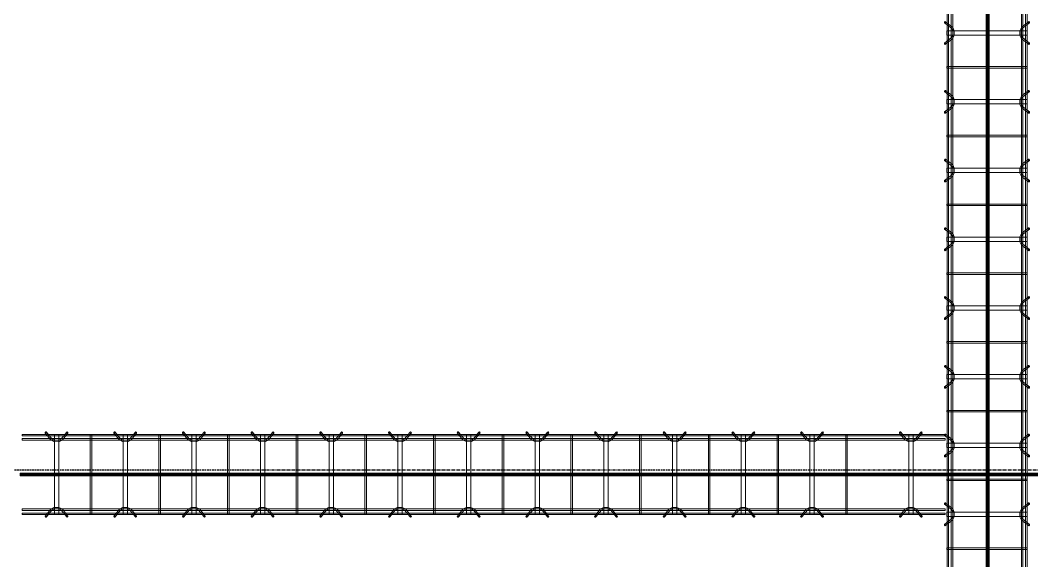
# Model space of a CAD drawing. Header units: inches. Extents: x -19229 to -222, y -6301 to 12387.
# Drawn here: x -3819.3 to -3642.6, y 11171.4 to 11265.7 of the extents above; entities that cross this region are included whole.
import ezdxf

# ---------------------------------------------------------------- set-up
doc = ezdxf.new("R2010")
doc.units = ezdxf.units.IN
doc.header["$MEASUREMENT"] = 0
doc.linetypes.add('Grid Line 1_2_', pattern=[0.875, 0.5, -0.125, 0.125, -0.125])
for name, color, linetype, lineweight in [('A-GENM', 13, 'Continuous', 9), ('S-BEAM', 12, 'Continuous', 9), ('S-GRID', 1, 'Continuous', 9)]:
    doc.layers.add(name, color=color, linetype=linetype, lineweight=lineweight)

# ---------------------------------------------------------------- blocks, each defined once
blk = doc.blocks.new('Dowel bar assembly - Dowel bar assembly-671091-SLAB ON GROUND JOINTS')
at = {"layer": 'S-BEAM'}
for p, q in [((1524, 1.98), (0, 1.98)), ((1271.87, 1.99), (1271.87, -12.01)), ((1272.13, 1.99), (1271.87, 1.99)), ((1271.87, 1.99), (1272.13, 1.99)), ((1272.13, -12.01), (1272.13, 1.99)), ((1276.02, 2.23), (1276.97, 1.03)), ((1277.18, 1.19), (1276.23, 2.39)), ((1277.62, 1.99), (1277.62, -12.01)), ((1278.38, 1.99), (1277.62, 1.99)), ((1277.62, 1.99), (1278.38, 1.99)), ((1278.38, -12.01), (1278.38, 1.99)), ((1279.76, 2.39), (1278.81, 1.19)), ((1279.01, 1.03), (1279.96, 2.23)), ((1283.87, 1.99), (1283.87, -12.01)), ((1284.13, 1.99), (1283.87, 1.99)), ((1283.87, 1.99), (1284.13, 1.99)), ((1284.13, -12.01), (1284.13, 1.99)), ((1288.02, 2.23), (1288.97, 1.03)), ((1289.18, 1.19), (1288.23, 2.39)), ((1289.62, 1.99), (1289.62, -12.01)), ((1290.38, 1.99), (1289.62, 1.99)), ((1289.62, 1.99), (1290.38, 1.99)), ((1290.38, -12.01), (1290.38, 1.99)), ((1291.76, 2.39), (1290.81, 1.19)), ((1291.01, 1.03), (1291.96, 2.23)), ((1295.87, 1.99), (1295.87, -12.01)), ((1296.13, 1.99), (1295.87, 1.99)), ((1295.87, 1.99), (1296.13, 1.99)), ((1296.13, -12.01), (1296.13, 1.99)), ((1300.02, 2.23), (1300.97, 1.03)), ((1301.18, 1.19), (1300.23, 2.39)), ((1301.62, 1.99), (1301.62, -12.01)), ((1302.38, 1.99), (1301.62, 1.99)), ((1301.62, 1.99), (1302.38, 1.99)), ((1302.38, -12.01), (1302.38, 1.99)), ((1303.76, 2.39), (1302.81, 1.19)), ((1303.01, 1.03), (1303.96, 2.23)), ((1307.87, 1.99), (1307.87, -12.01)), ((1308.13, 1.99), (1307.87, 1.99)), ((1307.87, 1.99), (1308.13, 1.99)), ((1308.13, -12.01), (1308.13, 1.99)), ((1312.02, 2.23), (1312.97, 1.03)), ((1313.18, 1.19), (1312.23, 2.39)), ((1313.62, 1.99), (1313.62, -12.01)), ((1314.38, 1.99), (1313.62, 1.99)), ((1313.62, 1.99), (1314.38, 1.99)), ((1314.38, -12.01), (1314.38, 1.99)), ((1315.76, 2.39), (1314.81, 1.19)), ((1315.01, 1.03), (1315.96, 2.23)), ((1319.87, 1.99), (1319.87, -12.01)), ((1320.13, 1.99), (1319.87, 1.99)), ((1319.87, 1.99), (1320.13, 1.99)), ((1320.13, -12.01), (1320.13, 1.99)), ((1324.02, 2.23), (1324.97, 1.03)), ((1325.18, 1.19), (1324.23, 2.39)), ((1325.62, 1.99), (1325.62, -12.01)), ((1326.38, 1.99), (1325.62, 1.99)), ((1325.62, 1.99), (1326.38, 1.99)), ((1326.38, -12.01), (1326.38, 1.99)), ((1327.76, 2.39), (1326.81, 1.19)), ((1327.01, 1.03), (1327.96, 2.23)), ((1331.87, 1.99), (1331.87, -12.01)), ((1332.13, 1.99), (1331.87, 1.99)), ((1331.87, 1.99), (1332.13, 1.99)), ((1332.13, -12.01), (1332.13, 1.99)), ((1336.02, 2.23), (1336.97, 1.03)), ((1337.18, 1.19), (1336.23, 2.39)), ((1337.62, 1.99), (1337.62, -12.01)), ((1338.38, 1.99), (1337.62, 1.99)), ((1337.62, 1.99), (1338.38, 1.99)), ((1338.38, -12.01), (1338.38, 1.99)), ((1339.76, 2.39), (1338.81, 1.19)), ((1339.01, 1.03), (1339.96, 2.23)), ((1343.87, 1.99), (1343.87, -12.01)), ((1344.13, 1.99), (1343.87, 1.99)), ((1343.87, 1.99), (1344.13, 1.99)), ((1344.13, -12.01), (1344.13, 1.99)), ((1348.02, 2.23), (1348.97, 1.03)), ((1349.18, 1.19), (1348.23, 2.39)), ((1349.62, 1.99), (1349.62, -12.01)), ((1350.38, 1.99), (1349.62, 1.99)), ((1349.62, 1.99), (1350.38, 1.99)), ((1350.38, -12.01), (1350.38, 1.99)), ((1351.76, 2.39), (1350.81, 1.19)), ((1351.01, 1.03), (1351.96, 2.23)), ((1355.87, 1.99), (1355.87, -12.01)), ((1356.13, 1.99), (1355.87, 1.99)), ((1355.87, 1.99), (1356.13, 1.99)), ((1356.13, -12.01), (1356.13, 1.99)), ((1360.02, 2.23), (1360.97, 1.03)), ((1361.18, 1.19), (1360.23, 2.39)), ((1361.62, 1.99), (1361.62, -12.01)), ((1362.38, 1.99), (1361.62, 1.99)), ((1361.62, 1.99), (1362.38, 1.99)), ((1362.38, -12.01), (1362.38, 1.99)), ((1363.76, 2.39), (1362.81, 1.19)), ((1363.01, 1.03), (1363.96, 2.23)), ((0, 1.72), (1524, 1.72)), ((1524, 1.25), (0, 1.25)), ((0, 0.99), (1524, 0.99)), ((1524, -11.01), (0, -11.01)), ((0, -11.27), (1524, -11.27)), ((1524, -11.74), (0, -11.74)), ((0, -12), (1524, -12)), ((1272.13, -12.01), (1271.87, -12.01)), ((1271.87, -12.01), (1272.13, -12.01)), ((1276.97, -11.05), (1276.02, -12.25)), ((1276.23, -12.41), (1277.18, -11.21)), ((1278.38, -12.01), (1277.62, -12.01)), ((1277.62, -12.01), (1278.38, -12.01)), ((1278.81, -11.21), (1279.76, -12.41)), ((1279.96, -12.25), (1279.01, -11.05)), ((1284.13, -12.01), (1283.87, -12.01)), ((1283.87, -12.01), (1284.13, -12.01)), ((1288.97, -11.05), (1288.02, -12.25)), ((1288.23, -12.41), (1289.18, -11.21)), ((1290.38, -12.01), (1289.62, -12.01)), ((1289.62, -12.01), (1290.38, -12.01)), ((1290.81, -11.21), (1291.76, -12.41)), ((1291.96, -12.25), (1291.01, -11.05)), ((1296.13, -12.01), (1295.87, -12.01)), ((1295.87, -12.01), (1296.13, -12.01)), ((1300.97, -11.05), (1300.02, -12.25)), ((1300.23, -12.41), (1301.18, -11.21)), ((1302.38, -12.01), (1301.62, -12.01)), ((1301.62, -12.01), (1302.38, -12.01)), ((1302.81, -11.21), (1303.76, -12.41)), ((1303.96, -12.25), (1303.01, -11.05)), ((1308.13, -12.01), (1307.87, -12.01)), ((1307.87, -12.01), (1308.13, -12.01)), ((1312.97, -11.05), (1312.02, -12.25)), ((1312.23, -12.41), (1313.18, -11.21)), ((1314.38, -12.01), (1313.62, -12.01)), ((1313.62, -12.01), (1314.38, -12.01)), ((1314.81, -11.21), (1315.76, -12.41)), ((1315.96, -12.25), (1315.01, -11.05)), ((1320.13, -12.01), (1319.87, -12.01)), ((1319.87, -12.01), (1320.13, -12.01)), ((1324.97, -11.05), (1324.02, -12.25)), ((1324.23, -12.41), (1325.18, -11.21)), ((1326.38, -12.01), (1325.62, -12.01)), ((1325.62, -12.01), (1326.38, -12.01)), ((1326.81, -11.21), (1327.76, -12.41)), ((1327.96, -12.25), (1327.01, -11.05)), ((1332.13, -12.01), (1331.87, -12.01)), ((1331.87, -12.01), (1332.13, -12.01)), ((1336.97, -11.05), (1336.02, -12.25)), ((1336.23, -12.41), (1337.18, -11.21)), ((1338.38, -12.01), (1337.62, -12.01)), ((1337.62, -12.01), (1338.38, -12.01)), ((1338.81, -11.21), (1339.76, -12.41)), ((1339.96, -12.25), (1339.01, -11.05)), ((1344.13, -12.01), (1343.87, -12.01)), ((1343.87, -12.01), (1344.13, -12.01)), ((1348.97, -11.05), (1348.02, -12.25)), ((1348.23, -12.41), (1349.18, -11.21)), ((1350.38, -12.01), (1349.62, -12.01)), ((1349.62, -12.01), (1350.38, -12.01)), ((1350.81, -11.21), (1351.76, -12.41)), ((1351.96, -12.25), (1351.01, -11.05)), ((1356.13, -12.01), (1355.87, -12.01)), ((1355.87, -12.01), (1356.13, -12.01)), ((1360.97, -11.05), (1360.02, -12.25)), ((1360.23, -12.41), (1361.18, -11.21)), ((1362.38, -12.01), (1361.62, -12.01)), ((1361.62, -12.01), (1362.38, -12.01)), ((1362.81, -11.21), (1363.76, -12.41)), ((1363.96, -12.25), (1363.01, -11.05))]:
    blk.add_line(p, q, dxfattribs=at)
at = {"layer": 'S-BEAM', "flags": 128}
for points in [[(1276.97, 1.03), (1277.53, 0.73), (1278.39, 0.72), (1278.97, 0.99), (1279.01, 1.03)], [(1277.18, 1.19), (1277.62, 0.97), (1278.38, 0.98), (1278.81, 1.19)], [(1288.97, 1.03), (1289.53, 0.73), (1290.39, 0.72), (1290.97, 0.99), (1291.01, 1.03)], [(1289.18, 1.19), (1289.62, 0.97), (1290.38, 0.98), (1290.81, 1.19)], [(1300.97, 1.03), (1301.53, 0.73), (1302.39, 0.72), (1302.97, 0.99), (1303.01, 1.03)], [(1301.18, 1.19), (1301.62, 0.97), (1302.38, 0.98), (1302.81, 1.19)], [(1312.97, 1.03), (1313.53, 0.73), (1314.39, 0.72), (1314.97, 0.99), (1315.01, 1.03)], [(1313.18, 1.19), (1313.62, 0.97), (1314.38, 0.98), (1314.81, 1.19)], [(1324.97, 1.03), (1325.53, 0.73), (1326.39, 0.72), (1326.97, 0.99), (1327.01, 1.03)], [(1325.18, 1.19), (1325.62, 0.97), (1326.38, 0.98), (1326.81, 1.19)], [(1336.97, 1.03), (1337.53, 0.73), (1338.39, 0.72), (1338.97, 0.99), (1339.01, 1.03)], [(1337.18, 1.19), (1337.62, 0.97), (1338.38, 0.98), (1338.81, 1.19)], [(1348.97, 1.03), (1349.53, 0.73), (1350.39, 0.72), (1350.97, 0.99), (1351.01, 1.03)], [(1349.18, 1.19), (1349.62, 0.97), (1350.38, 0.98), (1350.81, 1.19)], [(1360.97, 1.03), (1361.53, 0.73), (1362.39, 0.72), (1362.97, 0.99), (1363.01, 1.03)], [(1361.18, 1.19), (1361.62, 0.97), (1362.38, 0.98), (1362.81, 1.19)], [(1276.97, -11.05), (1277.53, -10.75), (1278.39, -10.74), (1278.97, -11.01), (1279.01, -11.05)], [(1277.18, -11.21), (1277.62, -10.99), (1278.38, -11), (1278.81, -11.21)], [(1288.97, -11.05), (1289.53, -10.75), (1290.39, -10.74), (1290.97, -11.01), (1291.01, -11.05)], [(1289.18, -11.21), (1289.62, -10.99), (1290.38, -11), (1290.81, -11.21)], [(1300.97, -11.05), (1301.53, -10.75), (1302.39, -10.74), (1302.97, -11.01), (1303.01, -11.05)], [(1301.18, -11.21), (1301.62, -10.99), (1302.38, -11), (1302.81, -11.21)], [(1312.97, -11.05), (1313.53, -10.75), (1314.39, -10.74), (1314.97, -11.01), (1315.01, -11.05)], [(1313.18, -11.21), (1313.62, -10.99), (1314.38, -11), (1314.81, -11.21)], [(1324.97, -11.05), (1325.53, -10.75), (1326.39, -10.74), (1326.97, -11.01), (1327.01, -11.05)], [(1325.18, -11.21), (1325.62, -10.99), (1326.38, -11), (1326.81, -11.21)], [(1336.97, -11.05), (1337.53, -10.75), (1338.39, -10.74), (1338.97, -11.01), (1339.01, -11.05)], [(1337.18, -11.21), (1337.62, -10.99), (1338.38, -11), (1338.81, -11.21)], [(1348.97, -11.05), (1349.53, -10.75), (1350.39, -10.74), (1350.97, -11.01), (1351.01, -11.05)], [(1349.18, -11.21), (1349.62, -10.99), (1350.38, -11), (1350.81, -11.21)], [(1360.97, -11.05), (1361.53, -10.75), (1362.39, -10.74), (1362.97, -11.01), (1363.01, -11.05)], [(1361.18, -11.21), (1361.62, -10.99), (1362.38, -11), (1362.81, -11.21)]]:
    blk.add_lwpolyline(points, dxfattribs=at)
at = {"layer": 'S-BEAM'}
for centre, major_axis, start_param, end_param in [((1276.12, 2.31), (0.101, 0.08), 5.709265, 8.850858), ((1276.12, 2.31), (0.101, 0.08), 2.567673, 5.709265), ((1279.86, 2.31), (-0.101, 0.08), 3.715513, 6.857105), ((1279.86, 2.31), (-0.101, 0.08), 0.57392, 3.715513), ((1288.12, 2.31), (0.101, 0.08), 5.709265, 8.850858), ((1288.12, 2.31), (0.101, 0.08), 2.567673, 5.709265), ((1291.86, 2.31), (-0.101, 0.08), 3.715513, 6.857105), ((1291.86, 2.31), (-0.101, 0.08), 0.57392, 3.715513), ((1300.12, 2.31), (0.101, 0.08), 5.709265, 8.850858), ((1300.12, 2.31), (0.101, 0.08), 2.567673, 5.709265), ((1303.86, 2.31), (-0.101, 0.08), 3.715513, 6.857105), ((1303.86, 2.31), (-0.101, 0.08), 0.57392, 3.715513), ((1312.12, 2.31), (0.101, 0.08), 5.709265, 8.850858), ((1312.12, 2.31), (0.101, 0.08), 2.567673, 5.709265), ((1315.86, 2.31), (-0.101, 0.08), 3.715513, 6.857105), ((1315.86, 2.31), (-0.101, 0.08), 0.57392, 3.715513), ((1324.12, 2.31), (0.101, 0.08), 5.709265, 8.850858), ((1324.12, 2.31), (0.101, 0.08), 2.567673, 5.709265), ((1327.86, 2.31), (-0.101, 0.08), 3.715513, 6.857105), ((1327.86, 2.31), (-0.101, 0.08), 0.57392, 3.715513), ((1336.12, 2.31), (0.101, 0.08), 5.709265, 8.850858), ((1336.12, 2.31), (0.101, 0.08), 2.567673, 5.709265), ((1339.86, 2.31), (-0.101, 0.08), 3.715513, 6.857105), ((1339.86, 2.31), (-0.101, 0.08), 0.57392, 3.715513), ((1348.12, 2.31), (0.101, 0.08), 5.709265, 8.850858), ((1348.12, 2.31), (0.101, 0.08), 2.567673, 5.709265), ((1351.86, 2.31), (-0.101, 0.08), 3.715513, 6.857105), ((1351.86, 2.31), (-0.101, 0.08), 0.57392, 3.715513), ((1360.12, 2.31), (0.101, 0.08), 5.709265, 8.850858), ((1360.12, 2.31), (0.101, 0.08), 2.567673, 5.709265), ((1363.86, 2.31), (-0.101, 0.08), 3.715513, 6.857105), ((1363.86, 2.31), (-0.101, 0.08), 0.57392, 3.715513), ((1276.12, -12.33), (-0.101, 0.08), 3.715513, 6.857105), ((1276.12, -12.33), (-0.101, 0.08), 0.57392, 3.715513), ((1279.86, -12.33), (0.101, 0.08), 5.709265, 8.850858), ((1279.86, -12.33), (0.101, 0.08), 2.567673, 5.709265), ((1288.12, -12.33), (-0.101, 0.08), 3.715513, 6.857105), ((1288.12, -12.33), (-0.101, 0.08), 0.57392, 3.715513), ((1291.86, -12.33), (0.101, 0.08), 5.709265, 8.850858), ((1291.86, -12.33), (0.101, 0.08), 2.567673, 5.709265), ((1300.12, -12.33), (-0.101, 0.08), 3.715513, 6.857105), ((1300.12, -12.33), (-0.101, 0.08), 0.57392, 3.715513), ((1303.86, -12.33), (0.101, 0.08), 5.709265, 8.850858), ((1303.86, -12.33), (0.101, 0.08), 2.567673, 5.709265), ((1312.12, -12.33), (-0.101, 0.08), 3.715513, 6.857105), ((1312.12, -12.33), (-0.101, 0.08), 0.57392, 3.715513), ((1315.86, -12.33), (0.101, 0.08), 5.709265, 8.850858), ((1315.86, -12.33), (0.101, 0.08), 2.567673, 5.709265), ((1324.12, -12.33), (-0.101, 0.08), 3.715513, 6.857105), ((1324.12, -12.33), (-0.101, 0.08), 0.57392, 3.715513), ((1327.86, -12.33), (0.101, 0.08), 5.709265, 8.850858), ((1327.86, -12.33), (0.101, 0.08), 2.567673, 5.709265), ((1336.12, -12.33), (-0.101, 0.08), 3.715513, 6.857105), ((1336.12, -12.33), (-0.101, 0.08), 0.57392, 3.715513), ((1339.86, -12.33), (0.101, 0.08), 5.709265, 8.850858), ((1339.86, -12.33), (0.101, 0.08), 2.567673, 5.709265), ((1348.12, -12.33), (-0.101, 0.08), 3.715513, 6.857105), ((1348.12, -12.33), (-0.101, 0.08), 0.57392, 3.715513), ((1351.86, -12.33), (0.101, 0.08), 5.709265, 8.850858), ((1351.86, -12.33), (0.101, 0.08), 2.567673, 5.709265), ((1360.12, -12.33), (-0.101, 0.08), 3.715513, 6.857105), ((1360.12, -12.33), (-0.101, 0.08), 0.57392, 3.715513), ((1363.86, -12.33), (0.101, 0.08), 5.709265, 8.850858), ((1363.86, -12.33), (0.101, 0.08), 2.567673, 5.709265)]:
    blk.add_ellipse(centre, major_axis=major_axis, ratio=0.816528, start_param=start_param, end_param=end_param, dxfattribs=at)
blk = doc.blocks.new('Dowel bar assembly - Dowel bar assembly-673167-SLAB ON GROUND JOINTS')
at = {"layer": 'S-BEAM'}
for p, q in [((161.25, 1.98), (0, 1.98)), ((0, 1.98), (0, 1.72)), ((0, 1.72), (0, 1.98)), ((4.02, 2.23), (4.97, 1.03)), ((5.18, 1.19), (4.23, 2.39)), ((5.63, 1.99), (5.63, -12.01)), ((6.38, 1.99), (5.63, 1.99)), ((5.63, 1.99), (6.38, 1.99)), ((6.38, -12.01), (6.38, 1.99)), ((7.76, 2.39), (6.81, 1.19)), ((7.01, 1.03), (7.96, 2.23)), ((11.87, 1.99), (11.87, -12.01)), ((12.13, 1.99), (11.87, 1.99)), ((11.87, 1.99), (12.13, 1.99)), ((12.13, -12.01), (12.13, 1.99)), ((16.02, 2.23), (16.97, 1.03)), ((17.18, 1.19), (16.23, 2.39)), ((17.63, 1.99), (17.63, -12.01)), ((18.38, 1.99), (17.63, 1.99)), ((17.63, 1.99), (18.38, 1.99)), ((18.38, -12.01), (18.38, 1.99)), ((19.76, 2.39), (18.81, 1.19)), ((19.01, 1.03), (19.96, 2.23)), ((23.87, 1.99), (23.87, -12.01)), ((24.13, 1.99), (23.87, 1.99)), ((23.87, 1.99), (24.13, 1.99)), ((24.13, -12.01), (24.13, 1.99)), ((28.02, 2.23), (28.97, 1.03)), ((29.18, 1.19), (28.23, 2.39)), ((29.63, 1.99), (29.63, -12.01)), ((30.38, 1.99), (29.63, 1.99)), ((29.63, 1.99), (30.38, 1.99)), ((30.38, -12.01), (30.38, 1.99)), ((31.76, 2.39), (30.81, 1.19)), ((31.01, 1.03), (31.96, 2.23)), ((35.87, 1.99), (35.87, -12.01)), ((36.13, 1.99), (35.87, 1.99)), ((35.87, 1.99), (36.13, 1.99)), ((36.13, -12.01), (36.13, 1.99)), ((40.02, 2.23), (40.97, 1.03)), ((41.18, 1.19), (40.23, 2.39)), ((41.63, 1.99), (41.63, -12.01)), ((42.38, 1.99), (41.63, 1.99)), ((41.63, 1.99), (42.38, 1.99)), ((42.38, -12.01), (42.38, 1.99)), ((43.76, 2.39), (42.81, 1.19)), ((43.01, 1.03), (43.96, 2.23)), ((47.87, 1.99), (47.87, -12.01)), ((48.13, 1.99), (47.87, 1.99)), ((47.87, 1.99), (48.13, 1.99)), ((48.13, -12.01), (48.13, 1.99)), ((52.02, 2.23), (52.97, 1.03)), ((53.18, 1.19), (52.23, 2.39)), ((53.63, 1.99), (53.63, -12.01)), ((54.38, 1.99), (53.63, 1.99)), ((53.63, 1.99), (54.38, 1.99)), ((54.38, -12.01), (54.38, 1.99)), ((55.76, 2.39), (54.81, 1.19)), ((55.01, 1.03), (55.96, 2.23)), ((59.87, 1.99), (59.87, -12.01)), ((60.13, 1.99), (59.87, 1.99)), ((59.87, 1.99), (60.13, 1.99)), ((60.13, -12.01), (60.13, 1.99)), ((64.02, 2.23), (64.97, 1.03)), ((65.18, 1.19), (64.23, 2.39)), ((65.63, 1.99), (65.63, -12.01)), ((66.38, 1.99), (65.63, 1.99)), ((65.63, 1.99), (66.38, 1.99)), ((66.38, -12.01), (66.38, 1.99)), ((67.76, 2.39), (66.81, 1.19)), ((67.01, 1.03), (67.96, 2.23)), ((71.87, 1.99), (71.87, -12.01)), ((72.13, 1.99), (71.87, 1.99)), ((71.87, 1.99), (72.13, 1.99)), ((72.13, -12.01), (72.13, 1.99)), ((76.02, 2.23), (76.97, 1.03)), ((77.18, 1.19), (76.23, 2.39)), ((77.63, 1.99), (77.63, -12.01)), ((78.38, 1.99), (77.63, 1.99)), ((77.63, 1.99), (78.38, 1.99)), ((78.38, -12.01), (78.38, 1.99)), ((79.76, 2.39), (78.81, 1.19)), ((79.01, 1.03), (79.96, 2.23)), ((83.87, 1.99), (83.87, -12.01)), ((84.13, 1.99), (83.87, 1.99)), ((83.87, 1.99), (84.13, 1.99)), ((84.13, -12.01), (84.13, 1.99)), ((88.02, 2.23), (88.97, 1.03)), ((89.18, 1.19), (88.23, 2.39)), ((89.63, 1.99), (89.63, -12.01)), ((90.38, 1.99), (89.63, 1.99)), ((89.63, 1.99), (90.38, 1.99)), ((90.38, -12.01), (90.38, 1.99)), ((91.76, 2.39), (90.81, 1.19)), ((91.01, 1.03), (91.96, 2.23)), ((95.87, 1.99), (95.87, -12.01)), ((96.13, 1.99), (95.87, 1.99)), ((95.87, 1.99), (96.13, 1.99)), ((96.13, -12.01), (96.13, 1.99)), ((100.02, 2.23), (100.97, 1.03)), ((101.18, 1.19), (100.23, 2.39)), ((101.63, 1.99), (101.63, -12.01)), ((102.38, 1.99), (101.63, 1.99)), ((101.63, 1.99), (102.38, 1.99)), ((102.38, -12.01), (102.38, 1.99)), ((103.76, 2.39), (102.81, 1.19)), ((103.01, 1.03), (103.96, 2.23)), ((107.87, 1.99), (107.87, -12.01)), ((108.13, 1.99), (107.87, 1.99)), ((107.87, 1.99), (108.13, 1.99)), ((108.13, -12.01), (108.13, 1.99)), ((112.02, 2.23), (112.97, 1.03)), ((113.18, 1.19), (112.23, 2.39)), ((113.63, 1.99), (113.63, -12.01)), ((114.38, 1.99), (113.63, 1.99)), ((113.63, 1.99), (114.38, 1.99)), ((114.38, -12.01), (114.38, 1.99)), ((115.76, 2.39), (114.81, 1.19)), ((115.01, 1.03), (115.96, 2.23)), ((119.87, 1.99), (119.87, -12.01)), ((120.13, 1.99), (119.87, 1.99)), ((119.87, 1.99), (120.13, 1.99)), ((120.13, -12.01), (120.13, 1.99)), ((124.02, 2.23), (124.97, 1.03)), ((125.18, 1.19), (124.23, 2.39)), ((125.63, 1.99), (125.63, -12.01)), ((126.38, 1.99), (125.63, 1.99)), ((125.63, 1.99), (126.38, 1.99)), ((126.38, -12.01), (126.38, 1.99)), ((127.76, 2.39), (126.81, 1.19)), ((127.01, 1.03), (127.96, 2.23)), ((131.87, 1.99), (131.87, -12.01)), ((132.13, 1.99), (131.87, 1.99)), ((131.87, 1.99), (132.13, 1.99)), ((132.13, -12.01), (132.13, 1.99)), ((136.02, 2.23), (136.97, 1.03)), ((137.18, 1.19), (136.23, 2.39)), ((137.63, 1.99), (137.63, -12.01)), ((138.38, 1.99), (137.63, 1.99)), ((137.63, 1.99), (138.38, 1.99)), ((138.38, -12.01), (138.38, 1.99)), ((139.76, 2.39), (138.81, 1.19)), ((139.01, 1.03), (139.96, 2.23)), ((143.87, 1.99), (143.87, -12.01)), ((144.13, 1.99), (143.87, 1.99)), ((143.87, 1.99), (144.13, 1.99)), ((144.13, -12.01), (144.13, 1.99)), ((153.27, 2.23), (154.22, 1.03)), ((154.43, 1.19), (153.48, 2.39)), ((154.88, 1.99), (154.88, -12.01)), ((155.63, 1.99), (154.88, 1.99)), ((154.88, 1.99), (155.63, 1.99)), ((155.63, -12.01), (155.63, 1.99)), ((157.01, 2.39), (156.06, 1.19)), ((156.26, 1.03), (157.21, 2.23)), ((161.25, 1.98), (161.25, 1.72)), ((161.25, 1.72), (161.25, 1.98)), ((0, 1.72), (161.25, 1.72)), ((161.25, 1.25), (0, 1.25)), ((0, 0.99), (0, 1.25)), ((0, 1.25), (0, 0.99)), ((0, 0.99), (161.25, 0.99)), ((161.25, 0.99), (161.25, 1.25)), ((161.25, 1.25), (161.25, 0.99)), ((161.25, -11.01), (0, -11.01)), ((0, -11.27), (0, -11.01)), ((0, -11.01), (0, -11.27)), ((0, -11.27), (161.25, -11.27)), ((161.25, -11.74), (0, -11.74)), ((0, -12), (0, -11.74)), ((0, -11.74), (0, -12)), ((0, -12), (161.25, -12)), ((4.97, -11.05), (4.02, -12.25)), ((4.23, -12.41), (5.18, -11.21)), ((6.38, -12.01), (5.63, -12.01)), ((5.63, -12.01), (6.38, -12.01)), ((6.81, -11.21), (7.76, -12.41)), ((7.96, -12.25), (7.01, -11.05)), ((12.13, -12.01), (11.87, -12.01)), ((11.87, -12.01), (12.13, -12.01)), ((16.97, -11.05), (16.02, -12.25)), ((16.23, -12.41), (17.18, -11.21)), ((18.38, -12.01), (17.63, -12.01)), ((17.63, -12.01), (18.38, -12.01)), ((18.81, -11.21), (19.76, -12.41)), ((19.96, -12.25), (19.01, -11.05)), ((24.13, -12.01), (23.87, -12.01)), ((23.87, -12.01), (24.13, -12.01)), ((28.97, -11.05), (28.02, -12.25)), ((28.23, -12.41), (29.18, -11.21)), ((30.38, -12.01), (29.63, -12.01)), ((29.63, -12.01), (30.38, -12.01)), ((30.81, -11.21), (31.76, -12.41)), ((31.96, -12.25), (31.01, -11.05)), ((36.13, -12.01), (35.87, -12.01)), ((35.87, -12.01), (36.13, -12.01)), ((40.97, -11.05), (40.02, -12.25)), ((40.23, -12.41), (41.18, -11.21)), ((42.38, -12.01), (41.63, -12.01)), ((41.63, -12.01), (42.38, -12.01)), ((42.81, -11.21), (43.76, -12.41)), ((43.96, -12.25), (43.01, -11.05)), ((48.13, -12.01), (47.87, -12.01)), ((47.87, -12.01), (48.13, -12.01)), ((52.97, -11.05), (52.02, -12.25)), ((52.23, -12.41), (53.18, -11.21)), ((54.38, -12.01), (53.63, -12.01)), ((53.63, -12.01), (54.38, -12.01)), ((54.81, -11.21), (55.76, -12.41)), ((55.96, -12.25), (55.01, -11.05)), ((60.13, -12.01), (59.87, -12.01)), ((59.87, -12.01), (60.13, -12.01)), ((64.97, -11.05), (64.02, -12.25)), ((64.23, -12.41), (65.18, -11.21)), ((66.38, -12.01), (65.63, -12.01)), ((65.63, -12.01), (66.38, -12.01)), ((66.81, -11.21), (67.76, -12.41)), ((67.96, -12.25), (67.01, -11.05)), ((72.13, -12.01), (71.87, -12.01)), ((71.87, -12.01), (72.13, -12.01)), ((76.97, -11.05), (76.02, -12.25)), ((76.23, -12.41), (77.18, -11.21)), ((78.38, -12.01), (77.63, -12.01)), ((77.63, -12.01), (78.38, -12.01)), ((78.81, -11.21), (79.76, -12.41)), ((79.96, -12.25), (79.01, -11.05)), ((84.13, -12.01), (83.87, -12.01)), ((83.87, -12.01), (84.13, -12.01)), ((88.97, -11.05), (88.02, -12.25)), ((88.23, -12.41), (89.18, -11.21)), ((90.38, -12.01), (89.63, -12.01)), ((89.63, -12.01), (90.38, -12.01)), ((90.81, -11.21), (91.76, -12.41)), ((91.96, -12.25), (91.01, -11.05)), ((96.13, -12.01), (95.87, -12.01)), ((95.87, -12.01), (96.13, -12.01)), ((100.97, -11.05), (100.02, -12.25)), ((100.23, -12.41), (101.18, -11.21)), ((102.38, -12.01), (101.63, -12.01)), ((101.63, -12.01), (102.38, -12.01)), ((102.81, -11.21), (103.76, -12.41)), ((103.96, -12.25), (103.01, -11.05)), ((108.13, -12.01), (107.87, -12.01)), ((107.87, -12.01), (108.13, -12.01)), ((112.97, -11.05), (112.02, -12.25)), ((112.23, -12.41), (113.18, -11.21)), ((114.38, -12.01), (113.63, -12.01)), ((113.63, -12.01), (114.38, -12.01)), ((114.81, -11.21), (115.76, -12.41)), ((115.96, -12.25), (115.01, -11.05)), ((120.13, -12.01), (119.87, -12.01)), ((119.87, -12.01), (120.13, -12.01)), ((124.97, -11.05), (124.02, -12.25)), ((124.23, -12.41), (125.18, -11.21)), ((126.38, -12.01), (125.63, -12.01)), ((125.63, -12.01), (126.38, -12.01)), ((126.81, -11.21), (127.76, -12.41)), ((127.96, -12.25), (127.01, -11.05)), ((132.13, -12.01), (131.87, -12.01)), ((131.87, -12.01), (132.13, -12.01)), ((136.97, -11.05), (136.02, -12.25)), ((136.23, -12.41), (137.18, -11.21)), ((138.38, -12.01), (137.63, -12.01)), ((137.63, -12.01), (138.38, -12.01)), ((138.81, -11.21), (139.76, -12.41)), ((139.96, -12.25), (139.01, -11.05)), ((144.13, -12.01), (143.87, -12.01)), ((143.87, -12.01), (144.13, -12.01)), ((154.22, -11.05), (153.27, -12.25)), ((153.48, -12.41), (154.43, -11.21)), ((155.63, -12.01), (154.88, -12.01)), ((154.88, -12.01), (155.63, -12.01)), ((156.06, -11.21), (157.01, -12.41)), ((157.21, -12.25), (156.26, -11.05)), ((161.25, -11.27), (161.25, -11.01)), ((161.25, -11.01), (161.25, -11.27)), ((161.25, -12), (161.25, -11.74)), ((161.25, -11.74), (161.25, -12))]:
    blk.add_line(p, q, dxfattribs=at)
at = {"layer": 'S-BEAM', "flags": 128}
for points in [[(4.97, 1.03), (5.53, 0.73), (6.39, 0.72), (6.97, 0.99), (7.01, 1.03)], [(5.18, 1.19), (5.62, 0.97), (6.38, 0.98), (6.81, 1.19)], [(16.97, 1.03), (17.53, 0.73), (18.39, 0.72), (18.97, 0.99), (19.01, 1.03)], [(17.18, 1.19), (17.62, 0.97), (18.38, 0.98), (18.81, 1.19)], [(28.97, 1.03), (29.53, 0.73), (30.39, 0.72), (30.97, 0.99), (31.01, 1.03)], [(29.18, 1.19), (29.62, 0.97), (30.38, 0.98), (30.81, 1.19)], [(40.97, 1.03), (41.53, 0.73), (42.39, 0.72), (42.97, 0.99), (43.01, 1.03)], [(41.18, 1.19), (41.62, 0.97), (42.38, 0.98), (42.81, 1.19)], [(52.97, 1.03), (53.53, 0.73), (54.39, 0.72), (54.97, 0.99), (55.01, 1.03)], [(53.18, 1.19), (53.62, 0.97), (54.38, 0.98), (54.81, 1.19)], [(64.97, 1.03), (65.53, 0.73), (66.39, 0.72), (66.97, 0.99), (67.01, 1.03)], [(65.18, 1.19), (65.62, 0.97), (66.38, 0.98), (66.81, 1.19)], [(76.97, 1.03), (77.53, 0.73), (78.39, 0.72), (78.97, 0.99), (79.01, 1.03)], [(77.18, 1.19), (77.62, 0.97), (78.38, 0.98), (78.81, 1.19)], [(88.97, 1.03), (89.53, 0.73), (90.39, 0.72), (90.97, 0.99), (91.01, 1.03)], [(89.18, 1.19), (89.62, 0.97), (90.38, 0.98), (90.81, 1.19)], [(100.97, 1.03), (101.53, 0.73), (102.39, 0.72), (102.97, 0.99), (103.01, 1.03)], [(101.18, 1.19), (101.62, 0.97), (102.38, 0.98), (102.81, 1.19)], [(112.97, 1.03), (113.53, 0.73), (114.39, 0.72), (114.97, 0.99), (115.01, 1.03)], [(113.18, 1.19), (113.62, 0.97), (114.38, 0.98), (114.81, 1.19)], [(124.97, 1.03), (125.53, 0.73), (126.39, 0.72), (126.97, 0.99), (127.01, 1.03)], [(125.18, 1.19), (125.62, 0.97), (126.38, 0.98), (126.81, 1.19)], [(136.97, 1.03), (137.53, 0.73), (138.39, 0.72), (138.97, 0.99), (139.01, 1.03)], [(137.18, 1.19), (137.62, 0.97), (138.38, 0.98), (138.81, 1.19)], [(154.22, 1.03), (154.78, 0.73), (155.64, 0.72), (156.22, 0.99), (156.26, 1.03)], [(154.43, 1.19), (154.87, 0.97), (155.63, 0.98), (156.06, 1.19)], [(4.97, -11.05), (5.53, -10.75), (6.39, -10.74), (6.97, -11.01), (7.01, -11.05)], [(5.18, -11.21), (5.62, -10.99), (6.38, -11), (6.81, -11.21)], [(16.97, -11.05), (17.53, -10.75), (18.39, -10.74), (18.97, -11.01), (19.01, -11.05)], [(17.18, -11.21), (17.62, -10.99), (18.38, -11), (18.81, -11.21)], [(28.97, -11.05), (29.53, -10.75), (30.39, -10.74), (30.97, -11.01), (31.01, -11.05)], [(29.18, -11.21), (29.62, -10.99), (30.38, -11), (30.81, -11.21)], [(40.97, -11.05), (41.53, -10.75), (42.39, -10.74), (42.97, -11.01), (43.01, -11.05)], [(41.18, -11.21), (41.62, -10.99), (42.38, -11), (42.81, -11.21)], [(52.97, -11.05), (53.53, -10.75), (54.39, -10.74), (54.97, -11.01), (55.01, -11.05)], [(53.18, -11.21), (53.62, -10.99), (54.38, -11), (54.81, -11.21)], [(64.97, -11.05), (65.53, -10.75), (66.39, -10.74), (66.97, -11.01), (67.01, -11.05)], [(65.18, -11.21), (65.62, -10.99), (66.38, -11), (66.81, -11.21)], [(76.97, -11.05), (77.53, -10.75), (78.39, -10.74), (78.97, -11.01), (79.01, -11.05)], [(77.18, -11.21), (77.62, -10.99), (78.38, -11), (78.81, -11.21)], [(88.97, -11.05), (89.53, -10.75), (90.39, -10.74), (90.97, -11.01), (91.01, -11.05)], [(89.18, -11.21), (89.62, -10.99), (90.38, -11), (90.81, -11.21)], [(100.97, -11.05), (101.53, -10.75), (102.39, -10.74), (102.97, -11.01), (103.01, -11.05)], [(101.18, -11.21), (101.62, -10.99), (102.38, -11), (102.81, -11.21)], [(112.97, -11.05), (113.53, -10.75), (114.39, -10.74), (114.97, -11.01), (115.01, -11.05)], [(113.18, -11.21), (113.62, -10.99), (114.38, -11), (114.81, -11.21)], [(124.97, -11.05), (125.53, -10.75), (126.39, -10.74), (126.97, -11.01), (127.01, -11.05)], [(125.18, -11.21), (125.62, -10.99), (126.38, -11), (126.81, -11.21)], [(136.97, -11.05), (137.53, -10.75), (138.39, -10.74), (138.97, -11.01), (139.01, -11.05)], [(137.18, -11.21), (137.62, -10.99), (138.38, -11), (138.81, -11.21)], [(154.22, -11.05), (154.78, -10.75), (155.64, -10.74), (156.22, -11.01), (156.26, -11.05)], [(154.43, -11.21), (154.87, -10.99), (155.63, -11), (156.06, -11.21)]]:
    blk.add_lwpolyline(points, dxfattribs=at)
at = {"layer": 'S-BEAM'}
for centre, major_axis, start_param, end_param in [((4.12, 2.31), (0.101, 0.08), 5.709265, 8.850858), ((4.12, 2.31), (0.101, 0.08), 2.567673, 5.709265), ((7.86, 2.31), (-0.101, 0.08), 3.715513, 6.857105), ((7.86, 2.31), (-0.101, 0.08), 0.57392, 3.715513), ((16.12, 2.31), (0.101, 0.08), 5.709265, 8.850858), ((16.12, 2.31), (0.101, 0.08), 2.567673, 5.709265), ((19.86, 2.31), (-0.101, 0.08), 3.715513, 6.857105), ((19.86, 2.31), (-0.101, 0.08), 0.57392, 3.715513), ((28.12, 2.31), (0.101, 0.08), 5.709265, 8.850858), ((28.12, 2.31), (0.101, 0.08), 2.567673, 5.709265), ((31.86, 2.31), (-0.101, 0.08), 3.715513, 6.857105), ((31.86, 2.31), (-0.101, 0.08), 0.57392, 3.715513), ((40.12, 2.31), (0.101, 0.08), 5.709265, 8.850858), ((40.12, 2.31), (0.101, 0.08), 2.567673, 5.709265), ((43.86, 2.31), (-0.101, 0.08), 3.715513, 6.857105), ((43.86, 2.31), (-0.101, 0.08), 0.57392, 3.715513), ((52.12, 2.31), (0.101, 0.08), 5.709265, 8.850858), ((52.12, 2.31), (0.101, 0.08), 2.567673, 5.709265), ((55.86, 2.31), (-0.101, 0.08), 3.715513, 6.857105), ((55.86, 2.31), (-0.101, 0.08), 0.57392, 3.715513), ((64.12, 2.31), (0.101, 0.08), 5.709265, 8.850858), ((64.12, 2.31), (0.101, 0.08), 2.567673, 5.709265), ((67.86, 2.31), (-0.101, 0.08), 3.715513, 6.857105), ((67.86, 2.31), (-0.101, 0.08), 0.57392, 3.715513), ((76.12, 2.31), (0.101, 0.08), 5.709265, 8.850858), ((76.12, 2.31), (0.101, 0.08), 2.567673, 5.709265), ((79.86, 2.31), (-0.101, 0.08), 3.715513, 6.857105), ((79.86, 2.31), (-0.101, 0.08), 0.57392, 3.715513), ((88.12, 2.31), (0.101, 0.08), 5.709265, 8.850858), ((88.12, 2.31), (0.101, 0.08), 2.567673, 5.709265), ((91.86, 2.31), (-0.101, 0.08), 3.715513, 6.857105), ((91.86, 2.31), (-0.101, 0.08), 0.57392, 3.715513), ((100.12, 2.31), (0.101, 0.08), 5.709265, 8.850858), ((100.12, 2.31), (0.101, 0.08), 2.567673, 5.709265), ((103.86, 2.31), (-0.101, 0.08), 3.715513, 6.857105), ((103.86, 2.31), (-0.101, 0.08), 0.57392, 3.715513), ((112.12, 2.31), (0.101, 0.08), 5.709265, 8.850858), ((112.12, 2.31), (0.101, 0.08), 2.567673, 5.709265), ((115.86, 2.31), (-0.101, 0.08), 3.715513, 6.857105), ((115.86, 2.31), (-0.101, 0.08), 0.57392, 3.715513), ((124.12, 2.31), (0.101, 0.08), 5.709265, 8.850858), ((124.12, 2.31), (0.101, 0.08), 2.567673, 5.709265), ((127.86, 2.31), (-0.101, 0.08), 3.715513, 6.857105), ((127.86, 2.31), (-0.101, 0.08), 0.57392, 3.715513), ((136.12, 2.31), (0.101, 0.08), 5.709265, 8.850858), ((136.12, 2.31), (0.101, 0.08), 2.567673, 5.709265), ((139.86, 2.31), (-0.101, 0.08), 3.715513, 6.857105), ((139.86, 2.31), (-0.101, 0.08), 0.57392, 3.715513), ((153.37, 2.31), (0.101, 0.08), 5.709265, 8.850858), ((153.37, 2.31), (0.101, 0.08), 2.567673, 5.709265), ((157.11, 2.31), (-0.101, 0.08), 3.715513, 6.857105), ((157.11, 2.31), (-0.101, 0.08), 0.57392, 3.715513), ((4.12, -12.33), (-0.101, 0.08), 3.715513, 6.857105), ((4.12, -12.33), (-0.101, 0.08), 0.57392, 3.715513), ((7.86, -12.33), (0.101, 0.08), 5.709265, 8.850858), ((7.86, -12.33), (0.101, 0.08), 2.567673, 5.709265), ((16.12, -12.33), (-0.101, 0.08), 3.715513, 6.857105), ((16.12, -12.33), (-0.101, 0.08), 0.57392, 3.715513), ((19.86, -12.33), (0.101, 0.08), 5.709265, 8.850858), ((19.86, -12.33), (0.101, 0.08), 2.567673, 5.709265), ((28.12, -12.33), (-0.101, 0.08), 3.715513, 6.857105), ((28.12, -12.33), (-0.101, 0.08), 0.57392, 3.715513), ((31.86, -12.33), (0.101, 0.08), 5.709265, 8.850858), ((31.86, -12.33), (0.101, 0.08), 2.567673, 5.709265), ((40.12, -12.33), (-0.101, 0.08), 3.715513, 6.857105), ((40.12, -12.33), (-0.101, 0.08), 0.57392, 3.715513), ((43.86, -12.33), (0.101, 0.08), 5.709265, 8.850858), ((43.86, -12.33), (0.101, 0.08), 2.567673, 5.709265), ((52.12, -12.33), (-0.101, 0.08), 3.715513, 6.857105), ((52.12, -12.33), (-0.101, 0.08), 0.57392, 3.715513), ((55.86, -12.33), (0.101, 0.08), 5.709265, 8.850858), ((55.86, -12.33), (0.101, 0.08), 2.567673, 5.709265), ((64.12, -12.33), (-0.101, 0.08), 3.715513, 6.857105), ((64.12, -12.33), (-0.101, 0.08), 0.57392, 3.715513), ((67.86, -12.33), (0.101, 0.08), 5.709265, 8.850858), ((67.86, -12.33), (0.101, 0.08), 2.567673, 5.709265), ((76.12, -12.33), (-0.101, 0.08), 3.715513, 6.857105), ((76.12, -12.33), (-0.101, 0.08), 0.57392, 3.715513), ((79.86, -12.33), (0.101, 0.08), 5.709265, 8.850858), ((79.86, -12.33), (0.101, 0.08), 2.567673, 5.709265), ((88.12, -12.33), (-0.101, 0.08), 3.715513, 6.857105), ((88.12, -12.33), (-0.101, 0.08), 0.57392, 3.715513), ((91.86, -12.33), (0.101, 0.08), 5.709265, 8.850858), ((91.86, -12.33), (0.101, 0.08), 2.567673, 5.709265), ((100.12, -12.33), (-0.101, 0.08), 3.715513, 6.857105), ((100.12, -12.33), (-0.101, 0.08), 0.57392, 3.715513), ((103.86, -12.33), (0.101, 0.08), 5.709265, 8.850858), ((103.86, -12.33), (0.101, 0.08), 2.567673, 5.709265), ((112.12, -12.33), (-0.101, 0.08), 3.715513, 6.857105), ((112.12, -12.33), (-0.101, 0.08), 0.57392, 3.715513), ((115.86, -12.33), (0.101, 0.08), 5.709265, 8.850858), ((115.86, -12.33), (0.101, 0.08), 2.567673, 5.709265), ((124.12, -12.33), (-0.101, 0.08), 3.715513, 6.857105), ((124.12, -12.33), (-0.101, 0.08), 0.57392, 3.715513), ((127.86, -12.33), (0.101, 0.08), 5.709265, 8.850858), ((127.86, -12.33), (0.101, 0.08), 2.567673, 5.709265), ((136.12, -12.33), (-0.101, 0.08), 3.715513, 6.857105), ((136.12, -12.33), (-0.101, 0.08), 0.57392, 3.715513), ((139.86, -12.33), (0.101, 0.08), 5.709265, 8.850858), ((139.86, -12.33), (0.101, 0.08), 2.567673, 5.709265), ((153.37, -12.33), (-0.101, 0.08), 3.715513, 6.857105), ((153.37, -12.33), (-0.101, 0.08), 0.57392, 3.715513), ((157.11, -12.33), (0.101, 0.08), 5.709265, 8.850858), ((157.11, -12.33), (0.101, 0.08), 2.567673, 5.709265)]:
    blk.add_ellipse(centre, major_axis=major_axis, ratio=0.816528, start_param=start_param, end_param=end_param, dxfattribs=at)

msp = doc.modelspace()

# ---------------------------------------------------------------- linework, layer by layer
at = {"layer": 'A-GENM'}
for p, q in [((-3650.57292, 9901.1894), (-3650.57292, 11426.9894)), ((-3650.51315, 11426.9894), (-3650.51315, 9901.1894)), ((-3650.51315, 11426.9894), (-3650.51315, 9901.1894)), ((-3650.49529, 11426.9894), (-3650.49529, 9901.1894)), ((-3650.48604, 9901.1894), (-3650.48604, 11426.9894)), ((-3650.47378, 9901.1894), (-3650.47378, 11426.9894)), ((-3650.47378, 11426.9894), (-3650.47378, 9901.1894)), ((-3650.40841, 9901.1894), (-3650.40841, 11426.9894)), ((-3650.35974, 9901.1894), (-3650.35974, 11426.9894)), ((-3650.27286, 11426.9894), (-3650.27286, 9901.1894)), ((-3650.15882, 9901.1894), (-3650.15882, 11426.9894)), ((-3650.15882, 9901.1894), (-3650.15882, 11426.9894)), ((-3650.15125, 9901.1894), (-3650.15125, 11426.9894)), ((-3650.14972, 9901.1894), (-3650.14972, 11426.9894)), ((-3650.11944, 11426.9894), (-3650.11944, 9901.1894)), ((-3650.11944, 11426.9894), (-3650.11944, 9901.1894)), ((-3650.06436, 9901.1894), (-3650.06436, 11426.9894)), ((-3650.06284, 9901.1894), (-3650.06284, 11426.9894)), ((-3819.32374, 11186.48284), (-3819.32374, 11186.69285)), ((-3819.32374, 11186.69285), (-3819.32374, 11186.26965)), ((-3501.47957, 11186.69285), (-3819.32374, 11186.69285)), ((-3819.32374, 11186.26965), (-3819.32374, 11186.69133)), ((-3819.32374, 11186.69133), (-3819.32374, 11186.34729)), ((-3501.47957, 11186.69133), (-3819.32374, 11186.69133)), ((-3819.32374, 11186.24255), (-3819.32374, 11186.63625)), ((-3819.32374, 11186.63625), (-3819.32374, 11186.59688)), ((-3819.32374, 11186.63625), (-3501.47957, 11186.63625)), ((-3819.32374, 11186.63625), (-3501.47957, 11186.63625)), ((-3819.32374, 11186.18277), (-3819.32374, 11186.60597)), ((-3819.32374, 11186.60597), (-3819.32374, 11186.39596)), ((-3501.47957, 11186.60597), (-3819.32374, 11186.60597)), ((-3819.32374, 11186.26041), (-3819.32374, 11186.60445)), ((-3819.32374, 11186.60445), (-3819.32374, 11186.18277)), ((-3501.47957, 11186.60445), (-3819.32374, 11186.60445)), ((-3819.32374, 11186.59688), (-3819.32374, 11186.28192)), ((-3501.47957, 11186.59688), (-3819.32374, 11186.59688)), ((-3501.47957, 11186.59688), (-3819.32374, 11186.59688)), ((-3819.32374, 11186.39596), (-3819.32374, 11186.48284)), ((-3819.32374, 11186.48284), (-3501.47957, 11186.48284)), ((-3501.47957, 11186.39596), (-3819.32374, 11186.39596)), ((-3819.32374, 11186.34729), (-3819.32374, 11186.26041)), ((-3501.47957, 11186.34729), (-3819.32374, 11186.34729)), ((-3819.32374, 11186.28192), (-3819.32374, 11186.24255)), ((-3501.47957, 11186.28192), (-3819.32374, 11186.28192)), ((-3819.32374, 11186.28192), (-3501.47957, 11186.28192)), ((-3501.47957, 11186.26965), (-3819.32374, 11186.26965)), ((-3819.32374, 11186.26041), (-3501.47957, 11186.26041)), ((-3819.32374, 11186.24255), (-3501.47957, 11186.24255)), ((-3819.32374, 11186.24255), (-3501.47957, 11186.24255)), ((-3501.47957, 11186.18277), (-3819.32374, 11186.18277))]:
    msp.add_line(p, q, dxfattribs=at)
at = {"layer": 'S-GRID', "linetype": 'Grid Line 1_2_', "lineweight": 30}
msp.add_line((-1777.2452, 11187.1894), (-4038.05123, 11187.1894), dxfattribs=at)

# ---------------------------------------------------------------- block references
at = {"layer": 'S-BEAM', "rotation": 89.99999999999991}
msp.add_blockref('Dowel bar assembly - Dowel bar assembly-671091-SLAB ON GROUND JOINTS', (-3655.42348, 9901.50636), dxfattribs=at)
at = {"layer": 'S-BEAM'}
msp.add_blockref('Dowel bar assembly - Dowel bar assembly-673167-SLAB ON GROUND JOINTS', (-3818.97008, 11191.44959), dxfattribs=at)

doc.saveas('drawing.dxf')
